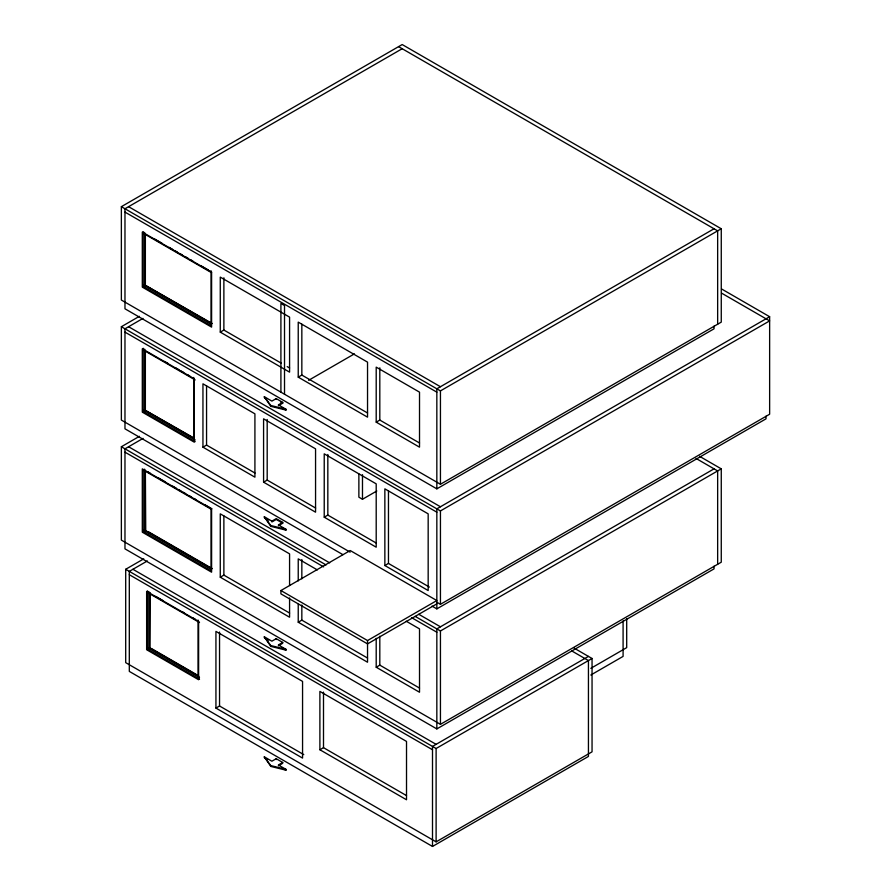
<?xml version="1.0" encoding="UTF-8"?>
<svg xmlns="http://www.w3.org/2000/svg" width="891" height="891" viewBox="0 0 891 891"><rect width="100%" height="100%" fill="white"/><g stroke="black" fill="none" stroke-linecap="round" stroke-linejoin="round"><path stroke-width="1.34" d="M121.365 206.679L402.186 44.55L721.264 228.764L721.264 322.13L440.444 484.259L121.365 300.044L121.365 206.679L440.444 390.893L721.264 228.764M402.186 48.715L124.974 208.761L124.974 308.798L436.835 488.847L714.047 328.801L714.047 326.128M145.367 233.665L145.367 285.343L212.147 323.489M350.141 552.153L121.365 420.073L121.365 326.719L139.375 316.316M142.983 318.399L124.974 328.801L124.974 428.827L342.912 554.659M220.266 332.131L289.575 372.148L289.575 317.129L220.266 277.112L220.266 332.131L223.875 330.049L281.233 363.16M145.367 350.363L145.367 410.383L193.625 437.826M699.591 456.326L721.264 468.844L721.264 562.199L440.444 724.327L121.365 540.113L121.365 446.747L139.442 436.312M143.061 438.394L124.974 448.83L124.974 548.867L436.835 728.916L714.047 568.87L714.047 566.197M298.229 377.149L367.538 417.155L367.538 362.136L298.229 322.13L298.229 377.149L301.837 375.066L367.56 413.001M282.714 402.364L276.21 398.611L271.889 401.106L264.304 396.729L270.797 406.318L285.955 410.072L285.955 409.236L278.382 404.859L282.714 402.364L282.714 403.2L278.382 405.695M308.62 380.312L354.418 353.872M202.948 447.171L254.915 477.175L254.915 413.825L202.948 383.809L202.948 447.171L206.556 445.088L254.982 473.043M145.367 470.403L145.734 530.212M263.58 482.176L315.559 512.18L315.559 448.83L263.58 418.826L263.58 482.176L267.189 480.093L315.626 508.059M376.202 422.156L419.516 447.159L419.516 392.151L376.202 367.137L376.202 422.156L379.811 420.073L419.516 442.994M714.047 228.764L436.835 388.81L436.835 488.847M574.094 648.113L592.047 658.482L592.047 751.837L436.111 841.861L125.698 662.648L125.698 569.282L143.752 558.869M147.36 560.951L129.306 571.376L129.306 671.402L432.503 846.45L588.439 756.426L588.439 660.565L571.699 650.898M282.714 522.393L278.382 524.899L285.955 529.276L285.955 530.112L270.797 526.358L264.304 516.769L271.889 521.146L276.21 518.651L282.714 522.393L282.714 523.229L278.382 525.735M289.575 585.543L289.575 553.868L220.266 513.851L220.266 577.201L223.875 575.118L289.597 613.064M324.224 517.181L376.202 547.197L376.202 483.846L324.224 453.831L324.224 517.181L327.832 515.098L376.258 543.065M358.873 473.956L358.873 497.178L362.481 499.261L376.815 490.986M149.699 592.938L149.699 647.957L150.067 592.727M280.91 590.544L350.208 550.527L436.835 600.545L367.538 640.551L280.91 590.544L280.91 593.874L367.538 643.892L436.835 603.875M436.835 602.216L440.444 604.298L769.635 414.237L769.635 316.717L436.835 508.85L436.835 608.876L432.024 606.103M121.365 326.719L440.444 510.933L769.635 320.883L721.554 293.128M384.856 565.529L428.17 590.544L428.17 513.851L384.856 488.847L384.856 565.529L388.465 563.446L429.373 587.069M298.229 604.31L298.229 622.219L301.837 620.136L367.56 658.07M282.714 642.433L276.21 638.68L271.889 641.186L264.304 636.809L270.797 646.387L285.955 650.14L285.955 649.305L278.382 644.928L282.714 642.433L282.714 643.269L278.382 645.763M215.934 708.078L302.561 758.096L302.561 681.403L215.934 631.385L215.934 708.078L219.542 705.995L303.764 754.621M436.835 608.876L766.026 418.826L766.026 416.153M714.047 468.844L436.835 628.89L436.835 728.916M376.202 638.312L376.202 667.225L379.811 665.143L419.516 688.075M415.161 616.372L440.444 630.973L721.264 468.844M282.714 762.473L276.21 758.72L271.889 761.215L264.304 756.838L270.797 766.427L285.955 770.18L285.955 769.345L278.382 764.968L282.714 762.473L282.714 763.297L278.382 765.803M319.891 749.754L406.519 799.773L406.519 741.423L319.891 691.405L319.891 749.754L323.5 747.672L406.519 795.607M588.439 656.4L432.503 746.424L432.503 846.45M125.698 569.282L436.111 748.507L592.047 658.482M590.822 668.35L626.696 647.646L626.696 618.811M590.822 675.022L623.087 656.4L623.087 620.893M264.304 396.729L270.797 405.483L285.955 409.236M264.304 516.769L270.797 525.523L285.955 529.276M264.304 636.809L270.797 645.563L285.955 649.305M264.304 756.838L270.797 765.592L285.955 769.345M398.578 46.633L717.656 230.858L717.656 324.213M721.565 288.962L769.635 316.717M695.982 458.408L717.656 470.927L717.656 564.281M128.582 206.679L440.444 386.727M124.974 212.103L436.835 392.151M154.856 239.144L161.973 243.254M169.09 247.364L172.654 249.413M175.015 250.783L177.387 252.153M179.759 253.523L182.132 254.893M185.696 256.942L188.068 258.312M190.44 259.682L192.812 261.052M201.11 265.852L208.227 269.951M143.206 233.253L211.312 272.568M287.203 366.613L289.597 367.994M145.367 285.343L211.791 323.689M143.206 284.931L211.312 324.257M211.312 325.917L143.206 286.601L143.206 231.582M280.542 401.941L282.714 403.2M264.304 397.564L266.465 398.823M282.714 408.201L285.955 410.072M128.582 326.719L440.444 506.767M124.974 332.131L436.835 512.18M164.523 361.423L168.121 363.506M175.304 367.649L178.891 369.72M181.285 371.101L183.68 372.483M187.277 374.565L189.672 375.946M143.206 349.951L195.185 379.956M145.367 410.383L193.258 438.038M143.206 409.971L195.185 439.976M195.185 441.646L143.206 411.631L143.206 348.281M282.714 523.229L276.21 519.475L271.889 521.981L271.889 521.146M264.304 517.604L268.637 520.099M282.714 528.229L285.955 530.112M128.582 446.747L329.67 562.845M418.77 614.289L440.444 626.796M121.365 446.747L326.061 564.927M124.974 452.171L323.656 566.876M411.553 617.619L436.835 632.22M147.739 471.773L150.111 473.143M158.42 477.932L165.537 482.042M172.654 486.152L176.206 488.201M178.579 489.571L180.951 490.941M183.323 492.311L185.696 493.681M189.248 495.741L191.621 497.111M193.993 498.481L196.365 499.851M204.674 504.64L211.791 508.75M317.352 569.906L298.229 558.869L298.229 580.899M406.274 621.25L419.516 628.89L419.516 692.24L376.202 667.225M143.206 469.991L211.312 509.307M148.106 531.582L212.147 568.558M145.367 530.423L211.791 568.77M143.206 530L211.312 569.327M211.312 570.997L143.206 531.671L143.206 469.702M220.266 577.201L289.575 617.218L289.575 597.939M298.229 622.219L367.538 662.225L367.538 640.551M264.304 637.644L268.637 640.139M281.634 647.646L285.955 650.14M132.915 569.282L436.111 744.341M129.306 574.706L432.503 749.754M155.691 596.391L162.875 600.545M182.031 611.605L184.426 612.986M192.801 617.819L195.196 619.212M147.538 592.526L199.517 622.531M151.258 648.436L197.958 675.4M149.699 647.957L198.793 676.302M147.538 647.534L199.517 677.55M199.517 679.209L147.538 649.205L147.538 590.856M264.304 757.673L267.556 759.555M283.795 768.933L285.955 770.18M440.444 390.893L440.444 484.259M440.444 510.933L440.444 604.298M440.444 630.973L440.444 724.327M436.111 748.507L436.111 841.861M388.465 490.863L388.465 563.446M379.811 367.805L379.811 420.073M379.811 636.23L379.811 665.143M362.481 474.669L362.481 499.261M327.832 454.51L327.832 515.098M323.5 692.095L323.5 747.672M301.837 324.168L301.837 375.066M301.837 559.537L301.837 578.816M301.837 604.989L301.837 620.136M284.519 394.234L284.519 305.535L280.91 303.452L280.91 392.151M276.21 398.611L276.21 399.446M276.21 638.68L276.21 639.515M276.21 758.72L276.21 759.555M270.797 405.483L270.797 406.318M270.797 525.523L270.797 526.358M270.797 645.563L270.797 646.387M270.797 765.592L270.797 766.427M267.189 419.494L267.189 480.093M223.875 277.78L223.875 330.049M223.875 515.9L223.875 575.118M219.542 632.042L219.542 705.995M211.067 270.764L211.067 325.772M211.067 508.872L211.067 570.853M206.556 385.859L206.556 445.088M198.069 620.036L198.069 678.385M193.737 377.461L193.737 440.811M148.975 591.691L148.975 650.04M144.654 232.417L144.654 287.437M144.654 349.116L144.654 412.466M144.654 469.156L144.654 532.506M211.601 272.111L142.304 232.106L142.304 287.125L211.601 327.131L211.601 272.111M194.283 378.809L142.304 348.804L142.304 412.154L194.283 442.17L194.283 378.809M211.601 508.85L142.304 468.844L142.304 532.194L211.601 572.2L211.601 508.85M198.615 621.383L146.636 591.379L146.636 649.728L198.615 679.733L198.615 621.383"/></g></svg>
